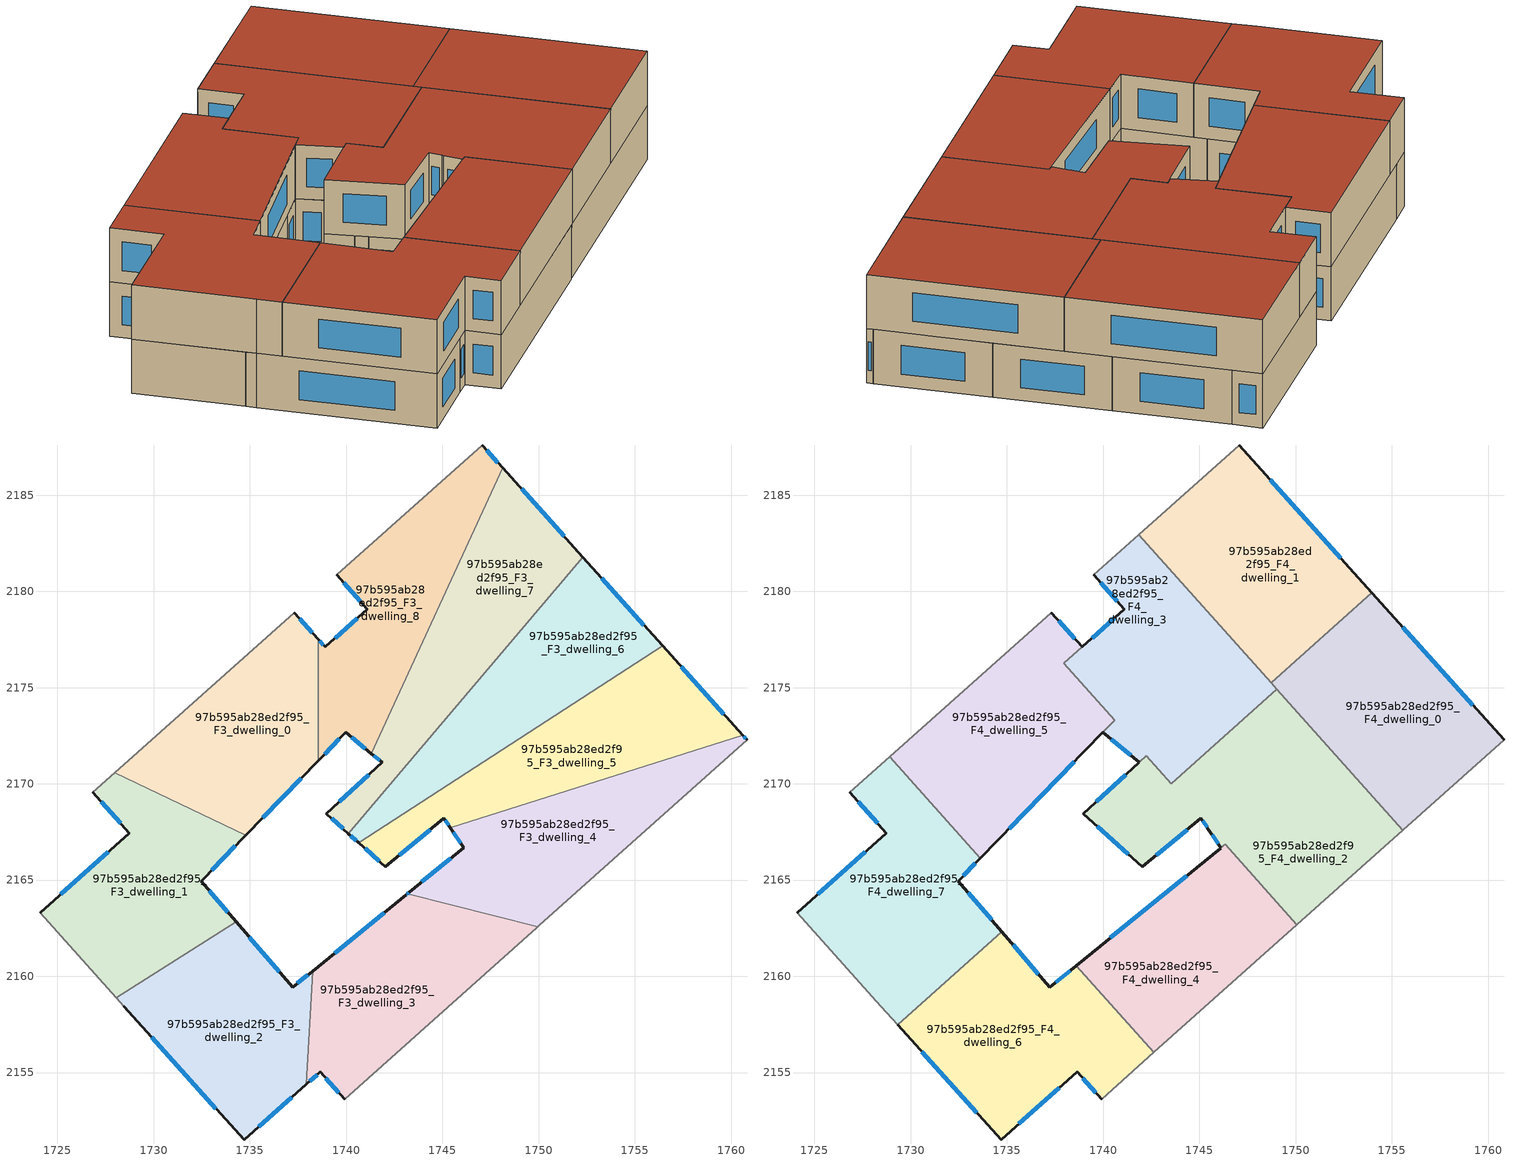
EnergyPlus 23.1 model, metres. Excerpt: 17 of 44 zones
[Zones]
97b595ab28ed2f95_F3_dwelling_0
 floor to 97b595ab28ed2f95_F2_dwelling_0 (EU_floor_Construction): 1737.3,2178.9 1738.54,2177.52 1738.54,2171.19 1734.79,2167.33 1727.97,2170.56 z9
 wall outside (EU_wall_Construction): 1734.79,2167.33 1738.54,2171.19 / 1738.54,2177.52 1737.3,2178.9 z9:12
 wall to 97b595ab28ed2f95_F3_dwelling_8 (EU_wall_Construction): 1738.54,2171.19 1738.54,2177.52 z9:12
 wall to 97b595ab28ed2f95_F3_dwelling_1 (EU_wall_Construction): 1727.97,2170.56 1734.79,2167.33 z9:12
 wall adiabatic (EU_wall_Construction): 1737.3,2178.9 1727.97,2170.56 z9:12
 window (EU_Window_Construction): 1735.67,2168.24 1737.66,2170.28 / 1738.25,2177.84 1737.59,2178.57 z9.7:11.3
97b595ab28ed2f95_F3_dwelling_1
 floor to 97b595ab28ed2f95_F2_dwelling_1 (EU_floor_Construction): 1734.79,2167.33 1732.47,2164.95 1734.28,2162.84 1728.05,2158.88 1724.09,2163.3 1728.74,2167.44 1726.84,2169.56 1727.97,2170.56 z9
 wall outside (EU_wall_Construction): 1726.84,2169.56 1728.74,2167.44 1724.09,2163.3 / 1734.28,2162.84 1732.47,2164.95 1734.79,2167.33 z9:12
 wall adiabatic (EU_wall_Construction): 1727.97,2170.56 1726.84,2169.56 / 1724.09,2163.3 1728.05,2158.88 z9:12
 wall to 97b595ab28ed2f95_F3_dwelling_2 (EU_wall_Construction): 1728.05,2158.88 1734.28,2162.84 z9:12
 window (EU_Window_Construction): 1727.29,2169.06 1728.29,2167.94 / 1733.01,2165.51 1734.24,2166.77 / 1733.85,2163.34 1732.89,2164.45 / 1727.65,2166.47 1725.18,2164.27 z9.7:11.3
97b595ab28ed2f95_F3_dwelling_2
 floor to 97b595ab28ed2f95_F2_dwelling_2 (EU_floor_Construction): 1738.26,2160.27 1737.94,2154.39 1734.7,2151.49 1728.43,2158.46 1728.05,2158.88 1734.28,2162.84 1737.22,2159.43 z9
 wall outside (EU_wall_Construction): 1738.26,2160.27 1737.22,2159.43 1734.28,2162.84 / 1728.43,2158.46 1734.7,2151.49 1737.94,2154.39 z9:12
 wall adiabatic (EU_wall_Construction): 1728.05,2158.88 1728.43,2158.46 z9:12
 wall to 97b595ab28ed2f95_F3_dwelling_3 (EU_wall_Construction): 1737.94,2154.39 1738.26,2160.27 z9:12
 window (EU_Window_Construction): 1736.53,2160.23 1734.97,2162.04 / 1738.01,2160.07 1737.46,2159.62 / 1735.46,2152.17 1737.18,2153.71 / 1729.9,2156.82 1733.22,2153.13 z9.7:11.3
97b595ab28ed2f95_F3_dwelling_3
 floor to 97b595ab28ed2f95_F2_dwelling_3 (EU_floor_Construction): 1749.95,2162.57 1749.9,2162.53 1739.92,2153.62 1738.66,2155.03 1737.94,2154.39 1738.26,2160.27 1743.13,2164.24 1743.18,2164.28 z9
 wall outside (EU_wall_Construction): 1737.94,2154.39 1738.66,2155.03 1739.92,2153.62 / 1743.18,2164.28 1743.13,2164.24 1738.26,2160.27 z9:12
 wall to 97b595ab28ed2f95_F3_dwelling_4 (EU_wall_Construction): 1749.95,2162.57 1743.18,2164.28 z9:12
 wall adiabatic (EU_wall_Construction): 1739.92,2153.62 1749.9,2162.53 1749.95,2162.57 z9:12
 window (EU_Window_Construction): 1738.95,2154.7 1739.62,2153.95 / 1738.11,2154.54 1738.49,2154.88 / 1741.99,2163.31 1739.4,2161.2 / 1743.17,2164.27 1743.14,2164.25 z9.7:11.3
97b595ab28ed2f95_F3_dwelling_4
 floor to 97b595ab28ed2f95_F2_dwelling_4 (EU_floor_Construction): 1760.6,2172.54 1760.83,2172.29 1750.04,2162.65 1749.95,2162.57 1743.18,2164.28 1743.28,2164.36 1746.11,2166.67 1745.41,2167.72 z9
 wall outside (EU_wall_Construction): 1745.41,2167.72 1746.11,2166.67 1743.28,2164.36 1743.18,2164.28 / 1760.83,2172.29 1760.6,2172.54 z9:12
 wall to 97b595ab28ed2f95_F3_dwelling_5 (EU_wall_Construction): 1760.6,2172.54 1745.41,2167.72 z9:12
 wall adiabatic (EU_wall_Construction): 1749.95,2162.57 1750.04,2162.65 1760.83,2172.29 z9:12
 window (EU_Window_Construction): 1745.44,2166.13 1743.94,2164.9 / 1745.57,2167.48 1745.94,2166.92 / 1760.78,2172.34 1760.66,2172.48 / 1743.25,2164.34 1743.2,2164.3 z9.7:11.3
97b595ab28ed2f95_F3_dwelling_5
 floor to 97b595ab28ed2f95_F2_dwelling_5 (EU_floor_Construction): 1756.44,2177.17 1760.6,2172.54 1745.41,2167.72 1745.08,2168.22 1742.03,2165.7 1740.66,2166.93 z9
 wall outside (EU_wall_Construction): 1760.6,2172.54 1756.44,2177.17 / 1740.66,2166.93 1742.03,2165.7 1745.08,2168.22 1745.41,2167.72 z9:12
 wall to 97b595ab28ed2f95_F3_dwelling_6 (EU_wall_Construction): 1756.44,2177.17 1740.66,2166.93 z9:12
 window (EU_Window_Construction): 1759.63,2173.62 1757.42,2176.08 / 1745.16,2168.1 1745.33,2167.84 / 1742.75,2166.29 1744.36,2167.63 / 1740.98,2166.64 1741.71,2165.99 z9.7:11.3
97b595ab28ed2f95_F3_dwelling_6
 floor to 97b595ab28ed2f95_F2_dwelling_6 (EU_floor_Construction): 1752.31,2181.77 1756.44,2177.17 1740.66,2166.93 1740.12,2167.42 z9
 wall outside (EU_wall_Construction): 1740.12,2167.42 1740.66,2166.93 / 1756.44,2177.17 1752.31,2181.77 z9:12
 wall to 97b595ab28ed2f95_F3_dwelling_7 (EU_wall_Construction): 1752.31,2181.77 1740.12,2167.42 z9:12
 window (EU_Window_Construction): 1740.25,2167.3 1740.54,2167.04 / 1755.47,2178.25 1753.28,2180.69 z9.7:11.3
97b595ab28ed2f95_F3_dwelling_7
 floor to 97b595ab28ed2f95_F2_dwelling_7 (EU_floor_Construction): 1748.14,2186.41 1752.31,2181.77 1740.12,2167.42 1738.97,2168.45 1741.86,2171.11 1741.31,2171.57 z9
 wall outside (EU_wall_Construction): 1741.31,2171.57 1741.86,2171.11 1738.97,2168.45 1740.12,2167.42 / 1752.31,2181.77 1748.14,2186.41 z9:12
 wall to 97b595ab28ed2f95_F3_dwelling_8 (EU_wall_Construction): 1748.14,2186.41 1741.31,2171.57 z9:12
 window (EU_Window_Construction): 1741.44,2171.47 1741.73,2171.22 / 1751.33,2182.86 1749.12,2185.32 / 1739.24,2168.2 1739.85,2167.66 / 1741.19,2170.48 1739.65,2169.07 z9.7:11.3
97b595ab28ed2f95_F3_dwelling_8
 floor to 97b595ab28ed2f95_F2_dwelling_8 (EU_floor_Construction): 1747.07,2187.61 1748.14,2186.41 1741.31,2171.57 1739.99,2172.68 1738.54,2171.19 1738.54,2177.52 1738.91,2177.11 1741.11,2179.07 1739.5,2180.87 z9
 wall outside (EU_wall_Construction): 1739.5,2180.87 1741.11,2179.07 1738.91,2177.11 1738.54,2177.52 / 1748.14,2186.41 1747.07,2187.61 / 1738.54,2171.19 1739.99,2172.68 1741.31,2171.57 z9:12
 wall adiabatic (EU_wall_Construction): 1747.07,2187.61 1739.5,2180.87 z9:12
 window (EU_Window_Construction): 1739.88,2180.44 1740.73,2179.49 / 1747.89,2186.69 1747.32,2187.33 / 1740.3,2172.42 1741,2171.83 / 1738.88,2171.54 1739.65,2172.33 / 1738.82,2177.21 1738.63,2177.42 / 1740.59,2178.61 1739.43,2177.57 z9.7:11.3
97b595ab28ed2f95_F4_dwelling_0
 floor to 97b595ab28ed2f95_F3_dwelling_5 (EU_floor_Construction): 1756.44,2177.17 1760.6,2172.54 1753.23,2170.2 1750.47,2173.3 z12
 floor to 97b595ab28ed2f95_F3_dwelling_4 (EU_floor_Construction): 1760.6,2172.54 1760.83,2172.29 1755.57,2167.59 1753.23,2170.2 z12
 floor to 97b595ab28ed2f95_F3_dwelling_6 (EU_floor_Construction): 1753.96,2179.93 1756.44,2177.17 1750.47,2173.3 1748.72,2175.25 z12
 wall outside (EU_wall_Construction): 1760.83,2172.29 1753.96,2179.93 z12:15
 wall to 97b595ab28ed2f95_F4_dwelling_1 (EU_wall_Construction): 1753.96,2179.93 1748.72,2175.25 z12:15
 wall adiabatic (EU_wall_Construction): 1755.57,2167.59 1760.83,2172.29 z12:15
 wall to 97b595ab28ed2f95_F4_dwelling_2 (EU_wall_Construction): 1749.03,2174.91 1755.57,2167.59 z12:15
 wall to 97b595ab28ed2f95_F4_dwelling_3 (EU_wall_Construction): 1748.72,2175.25 1749.03,2174.91 z12:15
 window (EU_Window_Construction): 1759.22,2174.08 1755.57,2178.13 z12.7:14.3
 roof outside (EU_roof_Construction): 1760.83,2172.29 1753.96,2179.93 1748.72,2175.25 1755.57,2167.59 z15
97b595ab28ed2f95_F4_dwelling_1
 floor to 97b595ab28ed2f95_F3_dwelling_7 (EU_floor_Construction): 1748.14,2186.41 1752.31,2181.77 1747.73,2176.37 1744.95,2179.48 z12
 floor to 97b595ab28ed2f95_F3_dwelling_8 (EU_floor_Construction): 1747.07,2187.61 1748.14,2186.41 1744.95,2179.48 1741.85,2182.95 z12
 floor to 97b595ab28ed2f95_F3_dwelling_6 (EU_floor_Construction): 1752.31,2181.77 1753.96,2179.93 1748.72,2175.25 1747.73,2176.37 z12
 wall outside (EU_wall_Construction): 1753.96,2179.93 1747.07,2187.61 z12:15
 wall adiabatic (EU_wall_Construction): 1747.07,2187.61 1741.85,2182.96 z12:15
 wall to 97b595ab28ed2f95_F4_dwelling_3 (EU_wall_Construction): 1741.85,2182.96 1748.72,2175.25 z12:15
 window (EU_Window_Construction): 1752.34,2181.73 1748.69,2185.8 z12.7:14.3
 roof outside (EU_roof_Construction): 1753.96,2179.93 1747.07,2187.61 1741.85,2182.96 1748.72,2175.25 z15
97b595ab28ed2f95_F4_dwelling_2
 floor to 97b595ab28ed2f95_F3_dwelling_4 (EU_floor_Construction): 1753.23,2170.2 1755.57,2167.59 1750.07,2162.69 1746.34,2166.86 1746.11,2166.67 1745.52,2167.55 1745.5,2167.59 1745.41,2167.73 z12
 floor to 97b595ab28ed2f95_F3_dwelling_6 (EU_floor_Construction): 1749.03,2174.91 1750.47,2173.3 1740.66,2166.93 1740.12,2167.42 1742.91,2170.7 1743.53,2170.01 z12
 floor to 97b595ab28ed2f95_F3_dwelling_5 (EU_floor_Construction): 1750.47,2173.3 1753.23,2170.2 1745.41,2167.73 1745.08,2168.22 1742.03,2165.7 1740.66,2166.93 z12
 floor to 97b595ab28ed2f95_F3_dwelling_7 (EU_floor_Construction): 1742.24,2171.46 1742.91,2170.7 1740.12,2167.42 1738.97,2168.45 z12
 wall outside (EU_wall_Construction): 1741.86,2171.11 1738.97,2168.45 1742.03,2165.7 1745.08,2168.22 1745.5,2167.59 1745.52,2167.55 1746.11,2166.67 z12:15
 wall to 97b595ab28ed2f95_F4_dwelling_3 (EU_wall_Construction): 1742.24,2171.46 1741.86,2171.11 / 1749.03,2174.91 1743.53,2170.01 1742.24,2171.45 z12:15
 wall adiabatic (EU_wall_Construction): 1750.07,2162.69 1755.57,2167.59 z12:15
 wall to 97b595ab28ed2f95_F4_dwelling_4 (EU_wall_Construction): 1746.11,2166.67 1746.34,2166.86 / 1746.35,2166.86 1750.07,2162.69 z12:15
 window (EU_Window_Construction): 1745.18,2168.07 1745.4,2167.74 / 1742.75,2166.29 1744.36,2167.63 / 1739.69,2167.8 1741.31,2166.35 / 1741.18,2170.48 1739.65,2169.07 / 1745.66,2167.35 1745.97,2166.88 z12.7:14.3
 roof outside (EU_roof_Construction): 1755.57,2167.59 1749.03,2174.91 1743.53,2170.01 1742.24,2171.45 1738.97,2168.45 1742.03,2165.7 1745.08,2168.22 1745.5,2167.59 1745.52,2167.55 1746.11,2166.67 1746.34,2166.86 1750.07,2162.69 z15
97b595ab28ed2f95_F4_dwelling_3
 floor to 97b595ab28ed2f95_F3_dwelling_8 (EU_floor_Construction): 1741.85,2182.95 1744.95,2179.48 1741.31,2171.57 1739.99,2172.68 1740.59,2173.3 1738.54,2175.6 1738.54,2176.78 1741.11,2179.07 1739.5,2180.87 z12
 floor to 97b595ab28ed2f95_F3_dwelling_0 (EU_floor_Construction): 1738.54,2176.78 1738.54,2175.6 1737.96,2176.25 z12
 floor to 97b595ab28ed2f95_F3_dwelling_7 (EU_floor_Construction): 1744.95,2179.48 1747.73,2176.37 1742.91,2170.7 1742.24,2171.46 1741.86,2171.11 1741.31,2171.57 z12
 floor to 97b595ab28ed2f95_F3_dwelling_6 (EU_floor_Construction): 1747.73,2176.37 1749.03,2174.91 1743.53,2170.01 1742.91,2170.7 z12
 wall outside (EU_wall_Construction): 1739.5,2180.87 1741.11,2179.07 1738.91,2177.11 / 1739.99,2172.68 1741.86,2171.11 z12:15
 wall adiabatic (EU_wall_Construction): 1741.85,2182.96 1739.5,2180.87 z12:15
 wall to 97b595ab28ed2f95_F4_dwelling_5 (EU_wall_Construction): 1737.96,2176.25 1740.59,2173.3 1739.99,2172.68 / 1738.91,2177.11 1737.95,2176.26 z12:15
 window (EU_Window_Construction): 1739.88,2180.44 1740.73,2179.49 / 1740.43,2172.31 1741.42,2171.48 / 1740.59,2178.61 1739.43,2177.57 z12.7:14.3
 roof outside (EU_roof_Construction): 1749.03,2174.91 1741.85,2182.96 1739.5,2180.87 1741.11,2179.07 1737.95,2176.26 1740.59,2173.3 1739.99,2172.68 1741.86,2171.11 1742.24,2171.46 1743.53,2170.01 z15
97b595ab28ed2f95_F4_dwelling_4
 floor to 97b595ab28ed2f95_F3_dwelling_3 (EU_floor_Construction): 1749.95,2162.57 1749.9,2162.53 1742.64,2156.05 1738.61,2160.56 1743.18,2164.28 z12
 floor to 97b595ab28ed2f95_F3_dwelling_4 (EU_floor_Construction): 1746.34,2166.86 1750.07,2162.69 1750.04,2162.65 1749.95,2162.57 1743.18,2164.28 1746.11,2166.66 z12
 wall outside (EU_wall_Construction): 1746.11,2166.66 1738.61,2160.56 z12:15
 wall to 97b595ab28ed2f95_F4_dwelling_6 (EU_wall_Construction): 1738.61,2160.56 1742.64,2156.05 z12:15
 wall adiabatic (EU_wall_Construction): 1742.64,2156.05 1750.07,2162.69 z12:15
 window (EU_Window_Construction): 1744.35,2165.23 1740.37,2161.99 z12.7:14.3
 roof outside (EU_roof_Construction): 1750.07,2162.69 1746.34,2166.86 1738.61,2160.56 1742.64,2156.05 z15
97b595ab28ed2f95_F4_dwelling_5
 floor to 97b595ab28ed2f95_F3_dwelling_0 (EU_floor_Construction): 1737.3,2178.9 1738.54,2177.52 1738.54,2176.78 1737.95,2176.26 1738.54,2175.6 1738.54,2171.19 1734.79,2167.33 1730.94,2169.16 1728.92,2171.41 z12
 floor to 97b595ab28ed2f95_F3_dwelling_1 (EU_floor_Construction): 1734.79,2167.33 1733.63,2166.14 1730.94,2169.16 z12
 floor to 97b595ab28ed2f95_F3_dwelling_8 (EU_floor_Construction): 1738.54,2175.6 1740.59,2173.3 1738.54,2171.19 z12; 1738.54,2177.52 1738.91,2177.11 1738.54,2176.78 z12
 wall outside (EU_wall_Construction): 1733.63,2166.14 1739.99,2172.68 / 1738.91,2177.11 1737.3,2178.9 z12:15
 wall to 97b595ab28ed2f95_F4_dwelling_7 (EU_wall_Construction): 1728.92,2171.41 1733.63,2166.14 z12:15
 wall adiabatic (EU_wall_Construction): 1737.3,2178.9 1728.92,2171.41 z12:15
 window (EU_Window_Construction): 1735.12,2167.68 1738.49,2171.14 / 1738.53,2177.53 1737.68,2178.48 z12.7:14.3
 roof outside (EU_roof_Construction): 1733.63,2166.14 1740.59,2173.3 1737.95,2176.26 1738.91,2177.11 1737.3,2178.9 1728.92,2171.41 z15
97b595ab28ed2f95_F4_dwelling_6
 floor to 97b595ab28ed2f95_F3_dwelling_2 (EU_floor_Construction): 1738.26,2160.27 1737.94,2154.39 1734.7,2151.49 1729.32,2157.47 1734.74,2162.31 1737.22,2159.43 z12
 floor to 97b595ab28ed2f95_F3_dwelling_3 (EU_floor_Construction): 1738.61,2160.56 1742.64,2156.05 1739.92,2153.62 1738.66,2155.03 1737.94,2154.39 1738.26,2160.27 z12
 wall outside (EU_wall_Construction): 1738.61,2160.56 1737.22,2159.43 1734.74,2162.31 / 1729.32,2157.47 1734.7,2151.49 1738.66,2155.03 1739.92,2153.62 z12:15
 wall adiabatic (EU_wall_Construction): 1739.92,2153.62 1742.64,2156.05 z12:15
 wall to 97b595ab28ed2f95_F4_dwelling_7 (EU_wall_Construction): 1734.74,2162.31 1729.32,2157.47 z12:15
 window (EU_Window_Construction): 1738.28,2160.29 1737.55,2159.69 / 1738.95,2154.7 1739.62,2153.95 / 1735.63,2152.32 1737.73,2154.2 / 1730.58,2156.07 1733.43,2152.9 / 1736.64,2160.1 1735.32,2161.64 z12.7:14.3
 roof outside (EU_roof_Construction): 1739.92,2153.62 1742.64,2156.05 1738.61,2160.56 1737.22,2159.43 1734.74,2162.31 1729.32,2157.47 1734.7,2151.49 1738.66,2155.03 z15
97b595ab28ed2f95_F4_dwelling_7
 floor to 97b595ab28ed2f95_F3_dwelling_1 (EU_floor_Construction): 1730.94,2169.16 1733.63,2166.14 1732.47,2164.95 1734.28,2162.84 1728.05,2158.88 1724.09,2163.3 1728.74,2167.44 1726.84,2169.56 1727.97,2170.56 z12
 floor to 97b595ab28ed2f95_F3_dwelling_0 (EU_floor_Construction): 1728.92,2171.41 1730.94,2169.16 1727.97,2170.56 z12
 floor to 97b595ab28ed2f95_F3_dwelling_2 (EU_floor_Construction): 1734.28,2162.84 1734.74,2162.31 1729.32,2157.47 1728.43,2158.46 1728.05,2158.88 z12
 wall outside (EU_wall_Construction): 1726.84,2169.56 1728.74,2167.44 1724.09,2163.3 / 1734.74,2162.31 1732.47,2164.95 1733.63,2166.14 z12:15
 wall adiabatic (EU_wall_Construction): 1728.92,2171.41 1726.84,2169.56 / 1724.09,2163.3 1728.43,2158.46 1729.32,2157.47 z12:15
 window (EU_Window_Construction): 1727.29,2169.06 1728.29,2167.94 / 1732.74,2165.23 1733.35,2165.86 / 1734.2,2162.93 1733,2164.33 / 1727.65,2166.47 1725.18,2164.27 z12.7:14.3
 roof outside (EU_roof_Construction): 1734.74,2162.31 1732.47,2164.95 1733.63,2166.14 1728.92,2171.41 1726.84,2169.56 1728.74,2167.44 1724.09,2163.3 1728.43,2158.46 1729.32,2157.47 z15
[Building]
EU S2 Campaign: North Axis=0; Terrain=City; Solar Distribution=FullExterior
[Site:Location]
Budapest.Ferenc.Liszt.Intl.AP: Latitude=47.437; Longitude=19.256; Time Zone=1; Elevation=185
[SizingPeriod:WeatherFileDays]
AnnualSizingPeriod: Begin Month=1; Begin Day of Month=1; End Month=12; End Day of Month=31; Day of Week for Start Day=Monday; Use Weather File Daylight Saving Period=No; Use Weather File Rain and Snow Indicators=No
[MATERIAL]
EU_InternalMass_Material: Roughness=MediumRough; Thickness=0.1; Conductivity=1; Density=1800; Specific Heat=900; Thermal Absorptance=0.9; Solar Absorptance=0.7; Visible Absorptance=0.7
[MATERIAL:NOMASS] Roughness=MediumRough; Thermal Absorptance=0.9; Solar Absorptance=0.7; Visible Absorptance=0.7
Name | Thermal Resistance
EU_wall_NoMass | 0.832559
EU_roof_NoMass | 1.39638
EU_floor_NoMass | 0.872794
[WINDOWMATERIAL:SIMPLEGLAZINGSYSTEM]
EU_Window_SimpleGlazing: UFactor=2.79869; Solar Heat Gain Coefficient=0.75; Visible Transmittance=0.75
[CONSTRUCTION]
EU_wall_Construction: EU_wall_NoMass
EU_roof_Construction: EU_roof_NoMass
EU_floor_Construction: EU_floor_NoMass
EU_Window_Construction: EU_Window_SimpleGlazing
EU_InternalMass_Construction: EU_InternalMass_Material
[ZONE] Type=1; Multiplier=1; Ceiling Height=autocalculate; Floor Area=autocalculate; Part of Total Floor Area=Yes
Name | Volume
97b595ab28ed2f95_F3_dwelling_0; 97b595ab28ed2f95_F3_dwelling_1 | 192.844
97b595ab28ed2f95_F4_dwelling_0 | 216.951
97b595ab28ed2f95_F4_dwelling_1 | 216.948
97b595ab28ed2f95_F3_dwelling_2 | 192.818
97b595ab28ed2f95_F4_dwelling_2 | 270.932
97b595ab28ed2f95_F3_dwelling_3 | 190.754
97b595ab28ed2f95_F4_dwelling_3 | 212.779
97b595ab28ed2f95_F3_dwelling_4 | 191.085
97b595ab28ed2f95_F4_dwelling_4 | 174.019
97b595ab28ed2f95_F3_dwelling_5 | 196.668
97b595ab28ed2f95_F4_dwelling_5 | 210.021
97b595ab28ed2f95_F3_dwelling_6 | 192.828
97b595ab28ed2f95_F4_dwelling_6 | 216.929
97b595ab28ed2f95_F3_dwelling_7 | 195.568
97b595ab28ed2f95_F4_dwelling_7 | 216.937
97b595ab28ed2f95_F3_dwelling_8 | 190.12
[INTERNALMASS] Construction=EU_InternalMass_Construction
Name | Zone or ZoneList | Surface Area
97b595ab28ed2f95_F3_dwelling_0_EU_InternalMass | 97b595ab28ed2f95_F3_dwelling_0 | 64.2814
97b595ab28ed2f95_F3_dwelling_1_EU_InternalMass | 97b595ab28ed2f95_F3_dwelling_1 | 64.2814
97b595ab28ed2f95_F3_dwelling_2_EU_InternalMass | 97b595ab28ed2f95_F3_dwelling_2 | 64.2725
97b595ab28ed2f95_F3_dwelling_3_EU_InternalMass | 97b595ab28ed2f95_F3_dwelling_3 | 63.5829
97b595ab28ed2f95_F3_dwelling_4_EU_InternalMass | 97b595ab28ed2f95_F3_dwelling_4 | 63.6987
97b595ab28ed2f95_F3_dwelling_5_EU_InternalMass | 97b595ab28ed2f95_F3_dwelling_5 | 65.5565
97b595ab28ed2f95_F3_dwelling_6_EU_InternalMass | 97b595ab28ed2f95_F3_dwelling_6 | 64.276
97b595ab28ed2f95_F3_dwelling_7_EU_InternalMass | 97b595ab28ed2f95_F3_dwelling_7 | 65.1886
97b595ab28ed2f95_F3_dwelling_8_EU_InternalMass | 97b595ab28ed2f95_F3_dwelling_8 | 63.3731
97b595ab28ed2f95_F4_dwelling_0_EU_InternalMass | 97b595ab28ed2f95_F4_dwelling_0 | 72.3168
97b595ab28ed2f95_F4_dwelling_1_EU_InternalMass | 97b595ab28ed2f95_F4_dwelling_1 | 72.316
97b595ab28ed2f95_F4_dwelling_2_EU_InternalMass | 97b595ab28ed2f95_F4_dwelling_2 | 90.3112
97b595ab28ed2f95_F4_dwelling_3_EU_InternalMass | 97b595ab28ed2f95_F4_dwelling_3 | 70.9359
97b595ab28ed2f95_F4_dwelling_4_EU_InternalMass | 97b595ab28ed2f95_F4_dwelling_4 | 58.0075
97b595ab28ed2f95_F4_dwelling_5_EU_InternalMass | 97b595ab28ed2f95_F4_dwelling_5 | 70.0121
97b595ab28ed2f95_F4_dwelling_6_EU_InternalMass | 97b595ab28ed2f95_F4_dwelling_6 | 72.3098
97b595ab28ed2f95_F4_dwelling_7_EU_InternalMass | 97b595ab28ed2f95_F4_dwelling_7 | 72.3126
[OTHEREQUIPMENT] Fuel Type=Electricity; Design Level Calculation Method=Watts/Area; Power per Zone Floor Area=1; Fraction Latent=0; Fraction Radiant=0; Fraction Lost=0; Carbon Dioxide Generation Rate=0; EndUse Subcategory=EU_Step8_InternalGains
Name | Zone or ZoneList or Space or SpaceList | Schedule
EU_Step8_InternalGain_97b595ab28ed2f95_F3_dwelling_0_f000 | 97b595ab28ed2f95_F3_dwelling_0 | EU_Step8_GainSchedule_97b595ab28ed2f95_F3_dwelling_0_f000
EU_Step8_InternalGain_97b595ab28ed2f95_F3_dwelling_1_f000 | 97b595ab28ed2f95_F3_dwelling_1 | EU_Step8_GainSchedule_97b595ab28ed2f95_F3_dwelling_1_f000
EU_Step8_InternalGain_97b595ab28ed2f95_F3_dwelling_2_f000 | 97b595ab28ed2f95_F3_dwelling_2 | EU_Step8_GainSchedule_97b595ab28ed2f95_F3_dwelling_2_f000
EU_Step8_InternalGain_97b595ab28ed2f95_F3_dwelling_3_f000 | 97b595ab28ed2f95_F3_dwelling_3 | EU_Step8_GainSchedule_97b595ab28ed2f95_F3_dwelling_3_f000
EU_Step8_InternalGain_97b595ab28ed2f95_F3_dwelling_4_f000 | 97b595ab28ed2f95_F3_dwelling_4 | EU_Step8_GainSchedule_97b595ab28ed2f95_F3_dwelling_4_f000
EU_Step8_InternalGain_97b595ab28ed2f95_F3_dwelling_5_f000 | 97b595ab28ed2f95_F3_dwelling_5 | EU_Step8_GainSchedule_97b595ab28ed2f95_F3_dwelling_5_f000
EU_Step8_InternalGain_97b595ab28ed2f95_F3_dwelling_6_f000 | 97b595ab28ed2f95_F3_dwelling_6 | EU_Step8_GainSchedule_97b595ab28ed2f95_F3_dwelling_6_f000
EU_Step8_InternalGain_97b595ab28ed2f95_F3_dwelling_7_f000 | 97b595ab28ed2f95_F3_dwelling_7 | EU_Step8_GainSchedule_97b595ab28ed2f95_F3_dwelling_7_f000
EU_Step8_InternalGain_97b595ab28ed2f95_F3_dwelling_8_f000 | 97b595ab28ed2f95_F3_dwelling_8 | EU_Step8_GainSchedule_97b595ab28ed2f95_F3_dwelling_8_f000
EU_Step8_InternalGain_97b595ab28ed2f95_F4_dwelling_0_f000 | 97b595ab28ed2f95_F4_dwelling_0 | EU_Step8_GainSchedule_97b595ab28ed2f95_F4_dwelling_0_f000
EU_Step8_InternalGain_97b595ab28ed2f95_F4_dwelling_1_f000 | 97b595ab28ed2f95_F4_dwelling_1 | EU_Step8_GainSchedule_97b595ab28ed2f95_F4_dwelling_1_f000
EU_Step8_InternalGain_97b595ab28ed2f95_F4_dwelling_2_f000 | 97b595ab28ed2f95_F4_dwelling_2 | EU_Step8_GainSchedule_97b595ab28ed2f95_F4_dwelling_2_f000
EU_Step8_InternalGain_97b595ab28ed2f95_F4_dwelling_3_f000 | 97b595ab28ed2f95_F4_dwelling_3 | EU_Step8_GainSchedule_97b595ab28ed2f95_F4_dwelling_3_f000
EU_Step8_InternalGain_97b595ab28ed2f95_F4_dwelling_4_f000 | 97b595ab28ed2f95_F4_dwelling_4 | EU_Step8_GainSchedule_97b595ab28ed2f95_F4_dwelling_4_f000
EU_Step8_InternalGain_97b595ab28ed2f95_F4_dwelling_5_f000 | 97b595ab28ed2f95_F4_dwelling_5 | EU_Step8_GainSchedule_97b595ab28ed2f95_F4_dwelling_5_f000
EU_Step8_InternalGain_97b595ab28ed2f95_F4_dwelling_6_f000 | 97b595ab28ed2f95_F4_dwelling_6 | EU_Step8_GainSchedule_97b595ab28ed2f95_F4_dwelling_6_f000
EU_Step8_InternalGain_97b595ab28ed2f95_F4_dwelling_7_f000 | 97b595ab28ed2f95_F4_dwelling_7 | EU_Step8_GainSchedule_97b595ab28ed2f95_F4_dwelling_7_f000
[ZONEVENTILATION:DESIGNFLOWRATE] Schedule=EU_AlwaysOn; Design Flow Rate Calculation Method=AirChanges/Hour; Air Changes per Hour=0.475469; Ventilation Type=Natural; Fan Pressure Rise=0; Fan Total Efficiency=1; Constant Term Coefficient=1; Temperature Term Coefficient=0; Velocity Term Coefficient=0; Velocity Squared Term Coefficient=0; Minimum Indoor Temperature=-100; Maximum Indoor Temperature=100; Delta Temperature=-100; Minimum Outdoor Temperature=-100; Maximum Outdoor Temperature=100; Maximum Wind Speed=40
Name | Zone or ZoneList or Space or SpaceList
EU_ConstantAir_97b595ab28ed2f95_F3_dwelling_0 | 97b595ab28ed2f95_F3_dwelling_0
EU_ConstantAir_97b595ab28ed2f95_F3_dwelling_1 | 97b595ab28ed2f95_F3_dwelling_1
EU_ConstantAir_97b595ab28ed2f95_F3_dwelling_2 | 97b595ab28ed2f95_F3_dwelling_2
EU_ConstantAir_97b595ab28ed2f95_F3_dwelling_3 | 97b595ab28ed2f95_F3_dwelling_3
EU_ConstantAir_97b595ab28ed2f95_F3_dwelling_4 | 97b595ab28ed2f95_F3_dwelling_4
EU_ConstantAir_97b595ab28ed2f95_F3_dwelling_5 | 97b595ab28ed2f95_F3_dwelling_5
EU_ConstantAir_97b595ab28ed2f95_F3_dwelling_6 | 97b595ab28ed2f95_F3_dwelling_6
EU_ConstantAir_97b595ab28ed2f95_F3_dwelling_7 | 97b595ab28ed2f95_F3_dwelling_7
EU_ConstantAir_97b595ab28ed2f95_F3_dwelling_8 | 97b595ab28ed2f95_F3_dwelling_8
EU_ConstantAir_97b595ab28ed2f95_F4_dwelling_0 | 97b595ab28ed2f95_F4_dwelling_0
EU_ConstantAir_97b595ab28ed2f95_F4_dwelling_1 | 97b595ab28ed2f95_F4_dwelling_1
EU_ConstantAir_97b595ab28ed2f95_F4_dwelling_2 | 97b595ab28ed2f95_F4_dwelling_2
EU_ConstantAir_97b595ab28ed2f95_F4_dwelling_3 | 97b595ab28ed2f95_F4_dwelling_3
EU_ConstantAir_97b595ab28ed2f95_F4_dwelling_4 | 97b595ab28ed2f95_F4_dwelling_4
EU_ConstantAir_97b595ab28ed2f95_F4_dwelling_5 | 97b595ab28ed2f95_F4_dwelling_5
EU_ConstantAir_97b595ab28ed2f95_F4_dwelling_6 | 97b595ab28ed2f95_F4_dwelling_6
EU_ConstantAir_97b595ab28ed2f95_F4_dwelling_7 | 97b595ab28ed2f95_F4_dwelling_7
[HVACTEMPLATE:THERMOSTAT] Constant Heating Setpoint=20; Constant Cooling Setpoint=50
EU_HeatOnly_97b595ab28ed2f95_F0_dwelling_0; EU_HeatOnly_97b595ab28ed2f95_F0_dwelling_1; EU_HeatOnly_97b595ab28ed2f95_F0_dwelling_2; EU_HeatOnly_97b595ab28ed2f95_F0_dwelling_3; EU_HeatOnly_97b595ab28ed2f95_F0_dwelling_4; EU_HeatOnly_97b595ab28ed2f95_F0_dwelling_5; EU_HeatOnly_97b595ab28ed2f95_F0_dwelling_6; EU_HeatOnly_97b595ab28ed2f95_F0_dwelling_7; EU_HeatOnly_97b595ab28ed2f95_F0_dwelling_8; EU_HeatOnly_97b595ab28ed2f95_F1_dwelling_0; EU_HeatOnly_97b595ab28ed2f95_F1_dwelling_1; EU_HeatOnly_97b595ab28ed2f95_F1_dwelling_2; EU_HeatOnly_97b595ab28ed2f95_F1_dwelling_3; EU_HeatOnly_97b595ab28ed2f95_F1_dwelling_4; EU_HeatOnly_97b595ab28ed2f95_F1_dwelling_5; EU_HeatOnly_97b595ab28ed2f95_F1_dwelling_6; EU_HeatOnly_97b595ab28ed2f95_F1_dwelling_7; EU_HeatOnly_97b595ab28ed2f95_F1_dwelling_8; EU_HeatOnly_97b595ab28ed2f95_F2_dwelling_0; EU_HeatOnly_97b595ab28ed2f95_F2_dwelling_1; EU_HeatOnly_97b595ab28ed2f95_F2_dwelling_2; EU_HeatOnly_97b595ab28ed2f95_F2_dwelling_3; EU_HeatOnly_97b595ab28ed2f95_F2_dwelling_4; EU_HeatOnly_97b595ab28ed2f95_F2_dwelling_5; EU_HeatOnly_97b595ab28ed2f95_F2_dwelling_6; EU_HeatOnly_97b595ab28ed2f95_F2_dwelling_7; EU_HeatOnly_97b595ab28ed2f95_F2_dwelling_8; EU_HeatOnly_97b595ab28ed2f95_F3_dwelling_0; EU_HeatOnly_97b595ab28ed2f95_F3_dwelling_1; EU_HeatOnly_97b595ab28ed2f95_F3_dwelling_2; EU_HeatOnly_97b595ab28ed2f95_F3_dwelling_3; EU_HeatOnly_97b595ab28ed2f95_F3_dwelling_4; EU_HeatOnly_97b595ab28ed2f95_F3_dwelling_5; EU_HeatOnly_97b595ab28ed2f95_F3_dwelling_6; EU_HeatOnly_97b595ab28ed2f95_F3_dwelling_7; EU_HeatOnly_97b595ab28ed2f95_F3_dwelling_8; EU_HeatOnly_97b595ab28ed2f95_F4_dwelling_0; EU_HeatOnly_97b595ab28ed2f95_F4_dwelling_1; EU_HeatOnly_97b595ab28ed2f95_F4_dwelling_2; EU_HeatOnly_97b595ab28ed2f95_F4_dwelling_3; EU_HeatOnly_97b595ab28ed2f95_F4_dwelling_4; EU_HeatOnly_97b595ab28ed2f95_F4_dwelling_5; EU_HeatOnly_97b595ab28ed2f95_F4_dwelling_6; EU_HeatOnly_97b595ab28ed2f95_F4_dwelling_7
[HVACTEMPLATE:ZONE:IDEALLOADSAIRSYSTEM] System Availability Schedule=EU_AlwaysOn; Maximum Heating Supply Air Temperature=50; Minimum Cooling Supply Air Temperature=13; Maximum Heating Supply Air Humidity Ratio=0.0156; Minimum Cooling Supply Air Humidity Ratio=0.0077; Heating Limit=NoLimit; Cooling Limit=NoLimit; Heating Availability Schedule=EU_AlwaysOn; Cooling Availability Schedule=EU_CoolingOff; Dehumidification Control Type=ConstantSensibleHeatRatio; Cooling Sensible Heat Ratio=0.7; Dehumidification Setpoint=60; Humidification Control Type=None; Humidification Setpoint=30; Outdoor Air Method=None; Outdoor Air Flow Rate per Person=0.00944; Outdoor Air Flow Rate per Zone Floor Area=0; Outdoor Air Flow Rate per Zone=0; Demand Controlled Ventilation Type=None; Outdoor Air Economizer Type=NoEconomizer; Heat Recovery Type=None; Sensible Heat Recovery Effectiveness=0.7; Latent Heat Recovery Effectiveness=0.65
Name | Template Thermostat
97b595ab28ed2f95_F3_dwelling_0 | EU_HeatOnly_97b595ab28ed2f95_F3_dwelling_0
97b595ab28ed2f95_F3_dwelling_1 | EU_HeatOnly_97b595ab28ed2f95_F3_dwelling_1
97b595ab28ed2f95_F3_dwelling_2 | EU_HeatOnly_97b595ab28ed2f95_F3_dwelling_2
97b595ab28ed2f95_F3_dwelling_3 | EU_HeatOnly_97b595ab28ed2f95_F3_dwelling_3
97b595ab28ed2f95_F3_dwelling_4 | EU_HeatOnly_97b595ab28ed2f95_F3_dwelling_4
97b595ab28ed2f95_F3_dwelling_5 | EU_HeatOnly_97b595ab28ed2f95_F3_dwelling_5
97b595ab28ed2f95_F3_dwelling_6 | EU_HeatOnly_97b595ab28ed2f95_F3_dwelling_6
97b595ab28ed2f95_F3_dwelling_7 | EU_HeatOnly_97b595ab28ed2f95_F3_dwelling_7
97b595ab28ed2f95_F3_dwelling_8 | EU_HeatOnly_97b595ab28ed2f95_F3_dwelling_8
97b595ab28ed2f95_F4_dwelling_0 | EU_HeatOnly_97b595ab28ed2f95_F4_dwelling_0
97b595ab28ed2f95_F4_dwelling_1 | EU_HeatOnly_97b595ab28ed2f95_F4_dwelling_1
97b595ab28ed2f95_F4_dwelling_2 | EU_HeatOnly_97b595ab28ed2f95_F4_dwelling_2
97b595ab28ed2f95_F4_dwelling_3 | EU_HeatOnly_97b595ab28ed2f95_F4_dwelling_3
97b595ab28ed2f95_F4_dwelling_4 | EU_HeatOnly_97b595ab28ed2f95_F4_dwelling_4
97b595ab28ed2f95_F4_dwelling_5 | EU_HeatOnly_97b595ab28ed2f95_F4_dwelling_5
97b595ab28ed2f95_F4_dwelling_6 | EU_HeatOnly_97b595ab28ed2f95_F4_dwelling_6
97b595ab28ed2f95_F4_dwelling_7 | EU_HeatOnly_97b595ab28ed2f95_F4_dwelling_7
[SIZING:ZONE] Zone Cooling Design Supply Air Temperature Input Method=SupplyAirTemperature; Zone Cooling Design Supply Air Temperature=13; Zone Heating Design Supply Air Temperature Input Method=SupplyAirTemperature; Zone Heating Design Supply Air Temperature=50; Zone Cooling Design Supply Air Humidity Ratio=0.008; Zone Heating Design Supply Air Humidity Ratio=0.008; Cooling Design Air Flow Method=DesignDay; Cooling Design Air Flow Rate=0; Cooling Minimum Air Flow per Zone Floor Area=0.000762; Cooling Minimum Air Flow=0; Cooling Minimum Air Flow Fraction=0.2; Heating Design Air Flow Method=DesignDay; Heating Design Air Flow Rate=0; Heating Maximum Air Flow per Zone Floor Area=0.002032; Heating Maximum Air Flow=0.141576; Heating Maximum Air Flow Fraction=0.3; Account for Dedicated Outdoor Air System=No; Dedicated Outdoor Air System Control Strategy=NeutralSupplyAir; Dedicated Outdoor Air Low Setpoint Temperature for Design=autosize; Dedicated Outdoor Air High Setpoint Temperature for Design=autosize; Zone Load Sizing Method=Sensible Load Only No Latent Load; Zone Latent Cooling Design Supply Air Humidity Ratio Input Method=HumidityRatioDifference; Zone Cooling Design Supply Air Humidity Ratio Difference=0.005; Zone Latent Heating Design Supply Air Humidity Ratio Input Method=HumidityRatioDifference; Zone Humidification Design Supply Air Humidity Ratio Difference=0.005
97b595ab28ed2f95_F3_dwelling_0; 97b595ab28ed2f95_F3_dwelling_1; 97b595ab28ed2f95_F3_dwelling_2; 97b595ab28ed2f95_F3_dwelling_3; 97b595ab28ed2f95_F3_dwelling_4; 97b595ab28ed2f95_F3_dwelling_5; 97b595ab28ed2f95_F3_dwelling_6; 97b595ab28ed2f95_F3_dwelling_7; 97b595ab28ed2f95_F3_dwelling_8; 97b595ab28ed2f95_F4_dwelling_0; 97b595ab28ed2f95_F4_dwelling_1; 97b595ab28ed2f95_F4_dwelling_2; 97b595ab28ed2f95_F4_dwelling_3; 97b595ab28ed2f95_F4_dwelling_4; 97b595ab28ed2f95_F4_dwelling_5; 97b595ab28ed2f95_F4_dwelling_6; 97b595ab28ed2f95_F4_dwelling_7
[SCHEDULE:CONSTANT]
Name | Hourly Value
EU_AlwaysOn | 1
EU_CoolingOff | 0
[SCHEDULE:FILE] Column Number=1; Rows to Skip at Top=0; Number of Hours of Data=8760; Column Separator=Comma; Interpolate to Timestep=No; Minutes per Item=60; Adjust Schedule for Daylight Savings=Yes
Name | File
EU_Step8_GainSchedule_97b595ab28ed2f95_F3_dwelling_0_f000 | ../../schedules/97b595ab28ed2f95/97b595ab28ed2f95_F3_dwelling_0_f000_gain.csv
EU_Step8_GainSchedule_97b595ab28ed2f95_F3_dwelling_1_f000 | ../../schedules/97b595ab28ed2f95/97b595ab28ed2f95_F3_dwelling_1_f000_gain.csv
EU_Step8_GainSchedule_97b595ab28ed2f95_F3_dwelling_2_f000 | ../../schedules/97b595ab28ed2f95/97b595ab28ed2f95_F3_dwelling_2_f000_gain.csv
EU_Step8_GainSchedule_97b595ab28ed2f95_F3_dwelling_3_f000 | ../../schedules/97b595ab28ed2f95/97b595ab28ed2f95_F3_dwelling_3_f000_gain.csv
EU_Step8_GainSchedule_97b595ab28ed2f95_F3_dwelling_4_f000 | ../../schedules/97b595ab28ed2f95/97b595ab28ed2f95_F3_dwelling_4_f000_gain.csv
EU_Step8_GainSchedule_97b595ab28ed2f95_F3_dwelling_5_f000 | ../../schedules/97b595ab28ed2f95/97b595ab28ed2f95_F3_dwelling_5_f000_gain.csv
EU_Step8_GainSchedule_97b595ab28ed2f95_F3_dwelling_6_f000 | ../../schedules/97b595ab28ed2f95/97b595ab28ed2f95_F3_dwelling_6_f000_gain.csv
EU_Step8_GainSchedule_97b595ab28ed2f95_F3_dwelling_7_f000 | ../../schedules/97b595ab28ed2f95/97b595ab28ed2f95_F3_dwelling_7_f000_gain.csv
EU_Step8_GainSchedule_97b595ab28ed2f95_F3_dwelling_8_f000 | ../../schedules/97b595ab28ed2f95/97b595ab28ed2f95_F3_dwelling_8_f000_gain.csv
EU_Step8_GainSchedule_97b595ab28ed2f95_F4_dwelling_0_f000 | ../../schedules/97b595ab28ed2f95/97b595ab28ed2f95_F4_dwelling_0_f000_gain.csv
EU_Step8_GainSchedule_97b595ab28ed2f95_F4_dwelling_1_f000 | ../../schedules/97b595ab28ed2f95/97b595ab28ed2f95_F4_dwelling_1_f000_gain.csv
EU_Step8_GainSchedule_97b595ab28ed2f95_F4_dwelling_2_f000 | ../../schedules/97b595ab28ed2f95/97b595ab28ed2f95_F4_dwelling_2_f000_gain.csv
EU_Step8_GainSchedule_97b595ab28ed2f95_F4_dwelling_3_f000 | ../../schedules/97b595ab28ed2f95/97b595ab28ed2f95_F4_dwelling_3_f000_gain.csv
EU_Step8_GainSchedule_97b595ab28ed2f95_F4_dwelling_4_f000 | ../../schedules/97b595ab28ed2f95/97b595ab28ed2f95_F4_dwelling_4_f000_gain.csv
EU_Step8_GainSchedule_97b595ab28ed2f95_F4_dwelling_5_f000 | ../../schedules/97b595ab28ed2f95/97b595ab28ed2f95_F4_dwelling_5_f000_gain.csv
EU_Step8_GainSchedule_97b595ab28ed2f95_F4_dwelling_6_f000 | ../../schedules/97b595ab28ed2f95/97b595ab28ed2f95_F4_dwelling_6_f000_gain.csv
EU_Step8_GainSchedule_97b595ab28ed2f95_F4_dwelling_7_f000 | ../../schedules/97b595ab28ed2f95/97b595ab28ed2f95_F4_dwelling_7_f000_gain.csv
